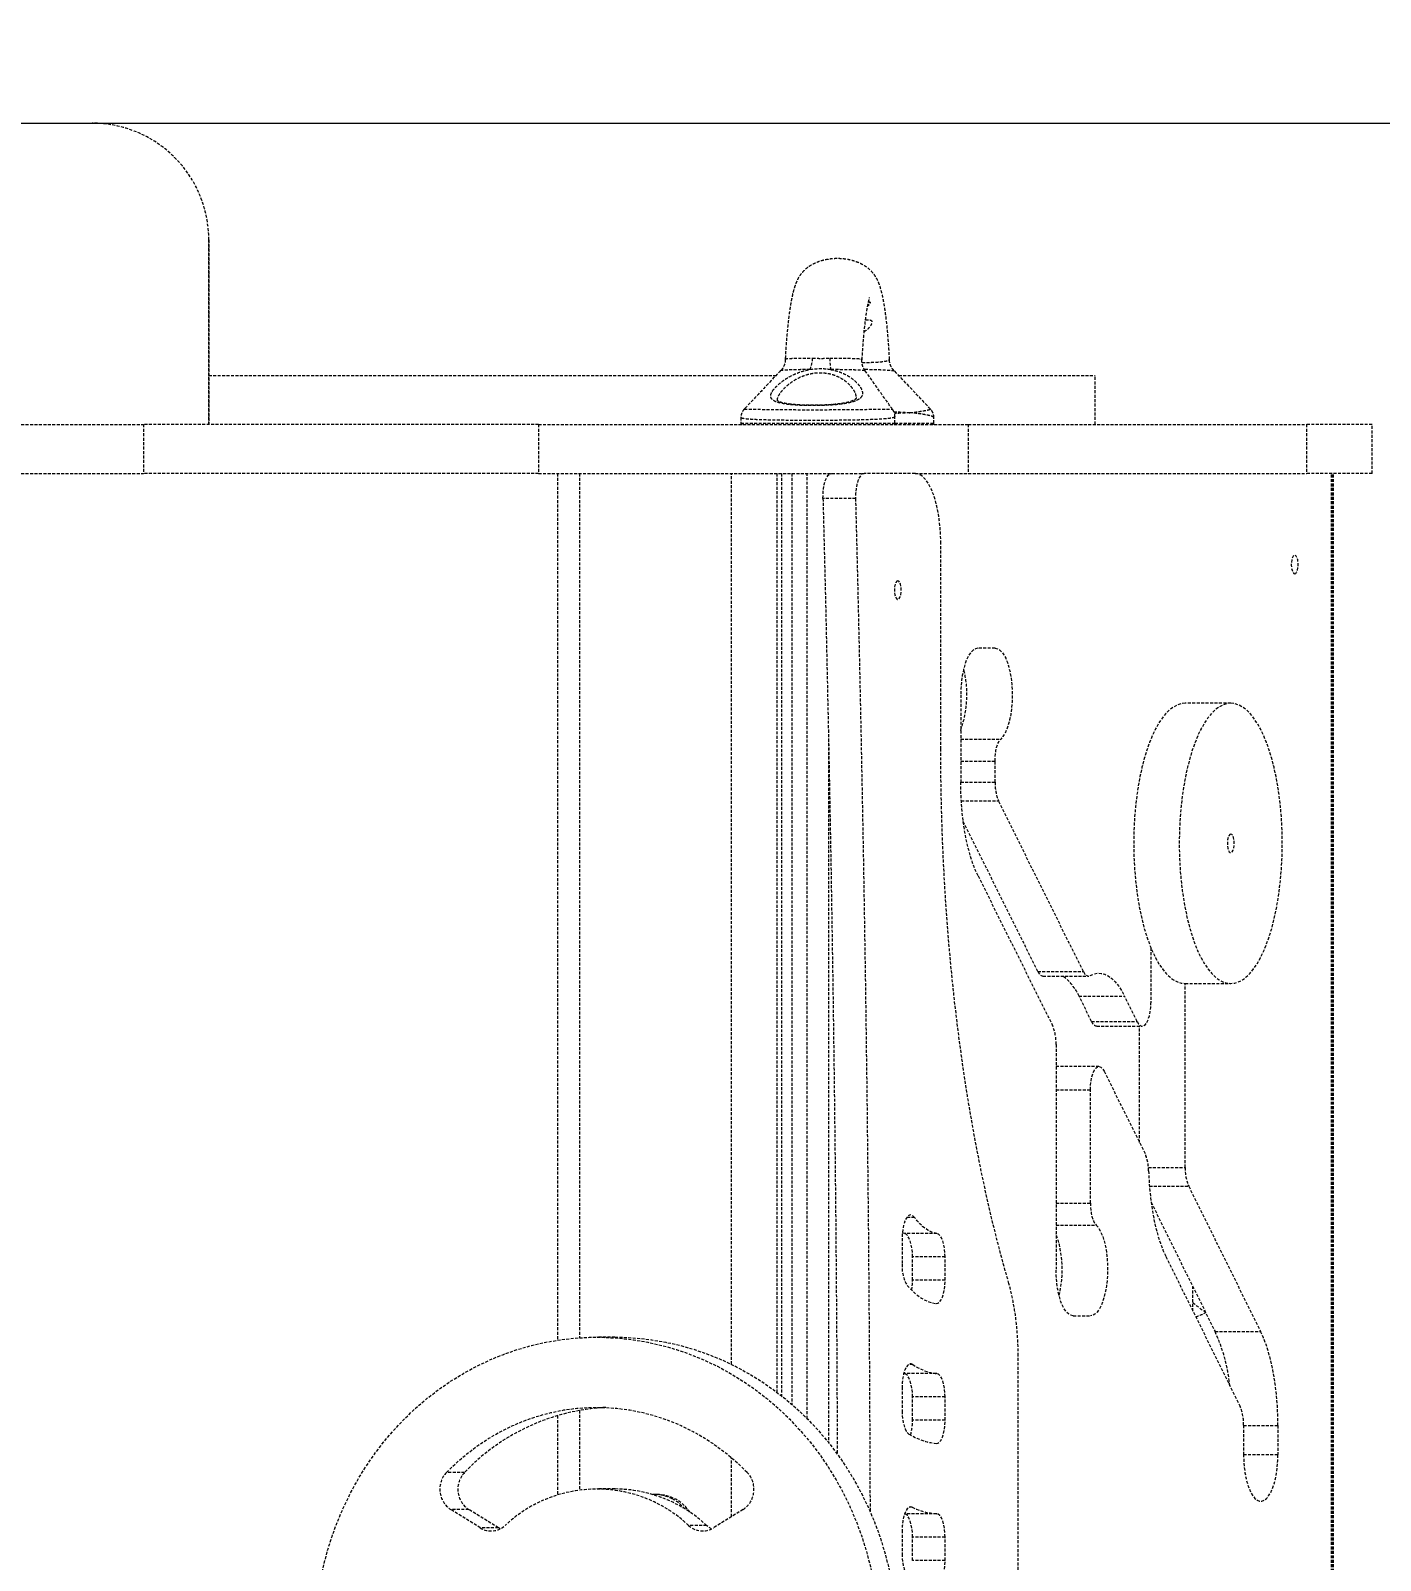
# Model space of a CAD drawing. Header units: millimetres. Extents: x -4003 to 4502, y -4327 to 2555.
# Drawn here: x 1085 to 1664, y 439 to 1094 of the extents above; entities that cross this region are included whole.
import ezdxf

# ---------------------------------------------------------------- set-up
doc = ezdxf.new("R2010")
doc.units = ezdxf.units.MM
doc.linetypes.add('HIDDEN', pattern=[1.905, 1.27, -0.635])
for name, color, linetype in [('DIKOM_ЗОНА', 90, 'Continuous'), ('DIKOM_ОБЪЕКТ', 7, 'Continuous'), ('DIKOM_РАЗМЕР_ЗОНА', 7, 'Continuous'), ('DIKOM_РАЗМЕР_ОБЪЕКТА', 7, 'Continuous')]:
    doc.layers.add(name, color=color, linetype=linetype)
doc.styles.add('style1', font='arialbd.ttf', dxfattribs={"width": 0.8})
doc.dimstyles.new('1-50', dxfattribs={"dimtxt": 300, "dimasz": 200, "dimexe": 100, "dimexo": 0, "dimgap": 100, "dimtad": 1, "dimtoh": 1, "dimtxsty": 'style1', "dimcen": 200, "dimclrd": 7, "dimclre": 7, "dimclrt": 7, "dimadec": 1, "dimazin": 2, "dimtfac": 1, "dimtmove": 0, "dimatfit": 2, "dimfxl": 0, "dimlwd": 25, "dimlwe": 18, "dimarcsym": 0})

# ---------------------------------------------------------------- blocks, each defined once
blk = doc.blocks.new('*D9')
at = {"layer": 'Defpoints', "color": 0, "transparency": 16777216}
for p in [(761.69, 1054.78), (53.43, -1342.47), (2415.95, -1342.47)]:
    blk.add_point(p, dxfattribs=at)
at = {"layer": 'DIKOM_РАЗМЕР_ОБЪЕКТА', "color": 7, "lineweight": 18, "transparency": 16777216}
for p, q in [((761.69, 1054.78), (2515.95, 1054.78)), ((53.43, -1342.47), (2515.95, -1342.47))]:
    blk.add_line(p, q, dxfattribs=at)
at = {"layer": 'DIKOM_РАЗМЕР_ОБЪЕКТА', "color": 7, "lineweight": 25, "transparency": 16777216}
blk.add_line((2415.95, 854.78), (2415.95, -1142.47), dxfattribs=at)
at = {"layer": 'DIKOM_РАЗМЕР_ОБЪЕКТА', "color": 7, "transparency": 16777216}
for points in [[(2382.62, 854.78), (2449.28, 854.78), (2415.95, 1054.78)], [(2382.62, -1142.47), (2449.28, -1142.47), (2415.95, -1342.47)]]:
    blk.add_solid(points, dxfattribs=at)
at = {"layer": 'DIKOM_РАЗМЕР_ОБЪЕКТА', "color": 7, "transparency": 16777216, "insert": (2162.78, 255.39), "char_height": 300, "attachment_point": 5, "rotation": 90, "style": 'style1'}
blk.add_mtext('{\\fArial|b0|i0|c204|p34;2400}', dxfattribs=at)
blk = doc.blocks.new('*D10')
at = {"layer": 'Defpoints', "color": 0, "transparency": 16777216}
for p in [(865.3, 2554.78), (4402.34, 2554.78), (676.59, -3342.47)]:
    blk.add_point(p, dxfattribs=at)
at = {"layer": 'DIKOM_РАЗМЕР_ЗОНА', "color": 7, "lineweight": 18, "transparency": 16777216}
for p, q in [((865.3, 2554.78), (4502.34, 2554.78)), ((676.59, -3342.47), (4502.34, -3342.47))]:
    blk.add_line(p, q, dxfattribs=at)
at = {"layer": 'DIKOM_РАЗМЕР_ЗОНА', "color": 7, "lineweight": 25, "transparency": 16777216}
blk.add_line((4402.34, -3142.47), (4402.34, 2354.78), dxfattribs=at)
at = {"layer": 'DIKOM_РАЗМЕР_ЗОНА', "color": 7, "transparency": 16777216}
for points in [[(4369.01, 2354.78), (4435.68, 2354.78), (4402.34, 2554.78)], [(4369.01, -3142.47), (4435.68, -3142.47), (4402.34, -3342.47)]]:
    blk.add_solid(points, dxfattribs=at)
at = {"layer": 'DIKOM_РАЗМЕР_ЗОНА', "color": 7, "transparency": 16777216, "insert": (4149.17, -363.1), "char_height": 300, "attachment_point": 5, "rotation": 90, "style": 'style1'}
blk.add_mtext('{\\fArial|b0|i0|c204|p34;5800}', dxfattribs=at)
blk = doc.blocks.new('*D12')
at = {"layer": 'Defpoints', "color": 0, "transparency": 16777216}
for p in [(-4002.54, 648.53), (3157.46, 358.43), (3157.46, -4227.25)]:
    blk.add_point(p, dxfattribs=at)
at = {"layer": 'DIKOM_РАЗМЕР_ЗОНА', "color": 7, "lineweight": 18, "transparency": 16777216}
for p, q in [((-4002.54, 648.53), (-4002.54, -4327.25)), ((3157.46, 358.43), (3157.46, -4327.25))]:
    blk.add_line(p, q, dxfattribs=at)
at = {"layer": 'DIKOM_РАЗМЕР_ЗОНА', "color": 7, "lineweight": 25, "transparency": 16777216}
blk.add_line((-3802.54, -4227.25), (2957.46, -4227.25), dxfattribs=at)
at = {"layer": 'DIKOM_РАЗМЕР_ЗОНА', "color": 7, "transparency": 16777216}
for points in [[(-3802.54, -4193.92), (-3802.54, -4260.59), (-4002.54, -4227.25)], [(2957.46, -4193.92), (2957.46, -4260.59), (3157.46, -4227.25)]]:
    blk.add_solid(points, dxfattribs=at)
at = {"layer": 'DIKOM_РАЗМЕР_ЗОНА', "color": 7, "transparency": 16777216, "insert": (-56.06, -3974.08), "char_height": 300, "attachment_point": 5, "style": 'style1'}
blk.add_mtext('{\\fArial|b0|i0|c204|p34;7160}', dxfattribs=at)

msp = doc.modelspace()

# ---------------------------------------------------------------- linework, layer by layer
at = {"layer": 'DIKOM_ЗОНА', "color": 3, "lineweight": 15}
msp.add_lwpolyline([(-2675.254, -1535.241, -0.3808033), (-4002.536, -45.218), (-4002.536, 1054.782, -0.4142136), (-2502.536, 2554.782), (1657.464, 2554.782, -0.4142136), (3157.464, 1054.782), (3157.464, -873.056, -0.3124396), (2509.249, -1809.137)], format="xyb", dxfattribs=at)
at = {"layer": 'DIKOM_ОБЪЕКТ', "color": 7, "linetype": 'HIDDEN', "lineweight": 15}
for p, q in [((911.689, 1054.782), (1111.689, 1054.782)), ((1111.689, 1054.782), (1111.689, 1054.782)), ((1161.689, 925.782), (1161.689, 1004.782)), ((1161.689, 1004.782), (1161.689, 925.782)), ((1441.552, 953.431), (1441.558, 953.405)), ((1161.689, 946.782), (1404.891, 946.782)), ((1406.79, 948.777), (1406.745, 948.767)), ((1442.958, 948.727), (1442.939, 948.732)), ((1455.309, 948.784), (1455.339, 948.774)), ((1457.398, 946.782), (1541.601, 946.782)), ((1541.601, 925.782), (1541.601, 946.782)), ((1470.896, 932.3), (1470.88, 932.304)), ((900.288, 925.782), (1133.763, 925.782)), ((1133.763, 925.782), (1133.763, 904.782)), ((1303.017, 925.782), (1133.763, 925.782)), ((1303.017, 925.782), (1303.017, 904.782)), ((1303.017, 925.782), (1487.187, 925.782)), ((1389.726, 928.718), (1389.726, 926.282)), ((1389.726, 926.282), (1455.726, 926.282)), ((1455.726, 926.282), (1455.726, 929.109)), ((1455.726, 926.282), (1472.436, 926.282)), ((1472.436, 926.282), (1472.436, 928.721)), ((1487.187, 925.782), (1487.187, 904.782)), ((1487.187, 925.782), (1632.153, 925.782)), ((1632.153, 925.782), (1632.153, 904.782)), ((1660.237, 925.782), (1632.153, 925.782)), ((1660.237, 904.782), (1660.237, 925.782)), ((900.288, 904.782), (1133.763, 904.782)), ((1303.017, 904.782), (1133.763, 904.782)), ((1303.017, 904.782), (1430.682, 904.782)), ((1311.075, 904.782), (1311.075, 533.499)), ((1320.554, 904.782), (1320.554, 534.534)), ((1385.639, 523.188), (1385.639, 904.782)), ((1405.107, 904.782), (1405.107, 511.244)), ((1407.193, 904.782), (1407.193, 509.637)), ((1411.616, 904.782), (1411.616, 505.978)), ((1418.125, 499.909), (1418.125, 904.782)), ((1427.21, 904.782), (1427.21, 904.059)), ((1430.682, 904.782), (1442.531, 904.782)), ((1464.346, 904.782), (1442.531, 904.782)), ((1464.346, 904.782), (1487.187, 904.782)), ((1487.187, 904.782), (1632.153, 904.782)), ((1660.237, 904.782), (1632.153, 904.782)), ((1642.911, -95.218), (1642.911, 904.782)), ((1643.403, -95.218), (1643.403, 904.782)), ((1643.655, -95.218), (1643.655, 904.782)), ((1438.859, 894.083), (1424.912, 894.083)), ((1475.389, 786.65), (1475.389, 874.782)), ((1498.664, 829.856), (1491.302, 829.856)), ((1483.94, 809.856), (1483.94, 772.544)), ((1599.679, 806.301), (1580.154, 806.301)), ((1427.21, 794.912), (1427.21, 489.766)), ((1483.94, 791), (1501.117, 791)), ((1483.94, 781.572), (1498.664, 781.572)), ((1498.664, 772.544), (1498.664, 781.572)), ((1483.94, 772.544), (1498.664, 772.544)), ((1484.179, 764.504), (1500.156, 764.504)), ((1536.53, 691.418), (1500.156, 764.504)), ((1517.004, 691.418), (1485.017, 755.689)), ((1491.4, 732.344), (1523.302, 668.246)), ((1565.43, 701.58), (1565.43, 678.058)), ((1517.004, 691.418), (1536.53, 691.418)), ((1519.193, 689.458), (1538.718, 689.458)), ((1580.154, 686.301), (1599.679, 686.301)), ((1580.154, 607.488), (1580.154, 686.301)), ((1534.643, 680.852), (1554.169, 680.852)), ((1540.035, 670.019), (1534.643, 680.852)), ((1559.56, 670.019), (1554.169, 680.852)), ((1540.035, 670.019), (1559.56, 670.019)), ((1542.224, 668.058), (1561.749, 668.058)), ((1560.628, 618.122), (1560.628, 668.058)), ((1524.794, 660.206), (1524.794, 563.976)), ((1543.198, 650.705), (1524.794, 650.705)), ((1545.387, 648.745), (1562.995, 613.366)), ((1524.794, 640.705), (1539.517, 640.705)), ((1539.517, 592.261), (1539.517, 640.705)), ((1564.4, 607.488), (1580.154, 607.488)), ((1564.808, 599.462), (1581.639, 599.462)), ((1581.639, 599.462), (1612.472, 537.215)), ((1524.794, 592.261), (1539.517, 592.261)), ((1565.518, 592.588), (1592.946, 537.215)), ((1464.152, 586.106), (1460.86, 586.106)), ((1458.825, 577.161), (1458.825, 566.121)), ((1459.798, 579.213), (1458.917, 579.385)), ((1473.745, 579.213), (1459.798, 579.213)), ((1524.794, 582.833), (1541.971, 582.833)), ((1477.229, 569.228), (1463.283, 569.228)), ((1463.283, 559.218), (1463.283, 569.228)), ((1477.229, 559.218), (1477.229, 569.228)), ((1571.861, 569.368), (1603.69, 505.109)), ((1477.229, 559.218), (1463.283, 559.218)), ((1583.464, 545.942), (1583.464, 556.358)), ((1532.156, 543.976), (1539.517, 543.976)), ((1335.741, 534.782), (1328.011, 534.782)), ((1592.946, 537.215), (1612.472, 537.215)), ((1508.517, 282.722), (1508.517, 526.842)), ((1459.728, 519.189), (1459.507, 519.211)), ((1473.675, 519.189), (1459.728, 519.189)), ((1463.399, 523.114), (1461.613, 523.114)), ((1458.825, 513.413), (1458.825, 503.094)), ((1477.229, 509.195), (1463.283, 509.195)), ((1463.283, 499.215), (1463.283, 509.195)), ((1477.229, 499.215), (1477.229, 509.195)), ((1311.075, 501.199), (1311.075, 467.178)), ((1320.554, 503.439), (1320.554, 469.285)), ((1477.229, 499.215), (1463.283, 499.215)), ((1605.175, 497.06), (1605.165, 484.624)), ((1605.175, 496.969), (1619.899, 496.969)), ((1619.899, 496.969), (1619.888, 484.533)), ((1385.639, 457.886), (1385.639, 483.258)), ((1605.165, 484.533), (1619.888, 484.533)), ((1271.302, 476.87), (1263.572, 476.87)), ((1335.741, 469.782), (1328.011, 469.782)), ((1353.777, 467.412), (1352.673, 467.412)), ((1278.047, 453.128), (1265.367, 461.001)), ((1273.097, 461.001), (1265.367, 461.001)), ((1285.777, 453.128), (1273.097, 461.001)), ((1390.656, 461.001), (1377.975, 453.128)), ((1473.636, 459.183), (1459.917, 459.183)), ((1463.122, 461.933), (1461.889, 461.933)), ((1285.777, 453.128), (1278.047, 453.128)), ((1286.561, 452.693), (1285.777, 453.128)), ((1375.014, 454.187), (1367.284, 454.187)), ((1458.825, 452.075), (1458.825, 441.93)), ((1477.229, 449.186), (1463.283, 449.186)), ((1463.283, 439.185), (1463.283, 449.186)), ((1477.229, 439.185), (1477.229, 449.186)), ((1477.229, 439.185), (1463.283, 439.185))]:
    msp.add_line(p, q, dxfattribs=at)
at = {"layer": 'DIKOM_ОБЪЕКТ', "color": 7, "linetype": 'HIDDEN', "lineweight": 15, "flags": 128}
for points in [[(1424.912, 894.083), (1424.937, 896.129), (1425.114, 898.119), (1425.437, 899.969), (1425.892, 901.601), (1426.459, 902.948), (1427.116, 903.952), (1427.834, 904.572), (1428.584, 904.782)], [(1442.531, 904.782), (1441.781, 904.572), (1441.063, 903.952), (1440.406, 902.948), (1439.839, 901.601), (1439.384, 899.969), (1439.061, 898.119), (1438.883, 896.129), (1438.859, 894.083)], [(1475.389, 874.782), (1475.32, 878.141), (1475.112, 881.457), (1474.769, 884.69), (1474.295, 887.798), (1473.696, 890.743), (1472.98, 893.487), (1472.155, 895.995), (1471.231, 898.237), (1470.221, 900.184), (1469.137, 901.811), (1467.993, 903.098), (1466.803, 904.03), (1465.583, 904.593), (1464.346, 904.782)], [(1424.912, 894.083), (1426.169, 842.649), (1427.286, 791.191), (1428.263, 739.712), (1429.101, 688.215), (1429.8, 636.703), (1430.359, 585.178), (1430.778, 533.643), (1431.046, 484.74)], [(1438.859, 894.083), (1440.115, 842.649), (1441.233, 791.191), (1442.21, 739.712), (1443.048, 688.215), (1443.747, 636.703), (1444.306, 585.178), (1444.725, 533.643), (1445.004, 482.101), (1445.081, 460.2)], [(1627.083, 861.782), (1627.517, 861.96), (1627.913, 862.477), (1628.234, 863.288), (1628.454, 864.32), (1628.551, 865.483), (1628.519, 866.672), (1628.358, 867.782), (1628.085, 868.714), (1627.722, 869.386), (1627.303, 869.737), (1626.864, 869.737), (1626.444, 869.386), (1626.082, 868.714), (1625.808, 867.782), (1625.648, 866.672), (1625.615, 865.483), (1625.713, 864.32), (1625.932, 863.288), (1626.254, 862.477), (1626.649, 861.96), (1627.083, 861.782)], [(1456.984, 858.782), (1456.55, 858.604), (1456.155, 858.087), (1455.833, 857.276), (1455.614, 856.243), (1455.516, 855.081), (1455.549, 853.892), (1455.709, 852.782), (1455.983, 851.85), (1456.346, 851.178), (1456.765, 850.827), (1457.204, 850.827), (1457.623, 851.178), (1457.986, 851.85), (1458.26, 852.782), (1458.42, 853.892), (1458.453, 855.081), (1458.355, 856.243), (1458.136, 857.276), (1457.814, 858.087), (1457.418, 858.604), (1456.984, 858.782)], [(1491.302, 829.856), (1490.254, 829.653), (1489.228, 829.046), (1488.244, 828.049), (1487.322, 826.682), (1486.481, 824.971), (1485.738, 822.954), (1485.109, 820.669), (1484.605, 818.165), (1484.238, 815.491), (1484.015, 812.703), (1483.94, 809.856)], [(1498.664, 829.856), (1499.643, 829.679), (1500.605, 829.149), (1501.532, 828.276), (1502.408, 827.075), (1503.218, 825.569), (1503.947, 823.783), (1504.582, 821.75), (1505.112, 819.506), (1505.527, 817.09), (1505.82, 814.545), (1505.986, 811.917), (1506.022, 809.252), (1505.927, 806.599), (1505.703, 804.003), (1505.354, 801.511), (1504.886, 799.167), (1504.307, 797.014), (1503.628, 795.088), (1502.861, 793.425), (1502.019, 792.055), (1501.117, 791)], [(1580.154, 806.301), (1578.463, 806.125), (1576.782, 805.598), (1575.121, 804.723), (1573.49, 803.505), (1571.898, 801.952), (1570.354, 800.071), (1568.868, 797.876), (1567.448, 795.377), (1566.102, 792.591), (1564.839, 789.533), (1563.666, 786.221), (1562.589, 782.675), (1561.616, 778.916), (1560.751, 774.965), (1560.001, 770.846), (1559.368, 766.582), (1558.858, 762.2), (1558.472, 757.725), (1558.214, 753.182), (1558.084, 748.6), (1558.084, 744.003), (1558.214, 739.42), (1558.472, 734.878), (1558.858, 730.403), (1559.368, 726.02), (1560.001, 721.757), (1560.751, 717.638), (1561.616, 713.687), (1562.589, 709.928), (1563.666, 706.382), (1564.839, 703.07), (1566.102, 700.012), (1567.448, 697.226), (1568.868, 694.727), (1570.354, 692.532), (1571.898, 690.651), (1573.49, 689.098), (1575.121, 687.88), (1576.782, 687.005), (1578.463, 686.477), (1580.154, 686.301), (1580.154, 686.301)], [(1599.679, 806.301), (1597.989, 806.125), (1596.308, 805.598), (1594.647, 804.723), (1593.016, 803.505), (1591.423, 801.952), (1589.88, 800.071), (1588.393, 797.876), (1586.973, 795.377), (1585.628, 792.591), (1584.364, 789.533), (1583.191, 786.221), (1582.115, 782.675), (1581.142, 778.916), (1580.277, 774.965), (1579.526, 770.846), (1578.894, 766.582), (1578.383, 762.2), (1577.998, 757.725), (1577.74, 753.182), (1577.61, 748.6), (1577.61, 744.003), (1577.74, 739.42), (1577.998, 734.878), (1578.383, 730.403), (1578.894, 726.02), (1579.526, 721.757), (1580.277, 717.638), (1581.142, 713.687), (1582.115, 709.928), (1583.191, 706.382), (1584.364, 703.07), (1585.628, 700.012), (1586.973, 697.226), (1588.393, 694.727), (1589.88, 692.532), (1591.423, 690.651), (1593.016, 689.098), (1594.647, 687.88), (1596.308, 687.005), (1597.989, 686.477), (1599.679, 686.301), (1601.37, 686.477), (1603.051, 687.005), (1604.712, 687.88), (1606.343, 689.098), (1607.935, 690.651), (1609.479, 692.532), (1610.965, 694.727), (1612.385, 697.226), (1613.731, 700.012), (1614.994, 703.07), (1616.167, 706.382), (1617.244, 709.928), (1618.217, 713.687), (1619.082, 717.638), (1619.832, 721.757), (1620.465, 726.02), (1620.975, 730.403), (1621.361, 734.878), (1621.619, 739.42), (1621.749, 744.003), (1621.749, 748.6), (1621.619, 753.182), (1621.361, 757.725), (1620.975, 762.2), (1620.465, 766.582), (1619.832, 770.846), (1619.082, 774.965), (1618.217, 778.916), (1617.244, 782.675), (1616.167, 786.221), (1614.994, 789.533), (1613.731, 792.591), (1612.385, 795.377), (1610.965, 797.876), (1609.479, 800.071), (1607.935, 801.952), (1606.343, 803.505), (1604.712, 804.723), (1603.051, 805.598), (1601.37, 806.125), (1599.679, 806.301)], [(1504.573, 557.771), (1501.952, 567.118), (1499.441, 576.686), (1497.044, 586.466), (1494.762, 596.448), (1492.598, 606.622), (1490.553, 616.977), (1488.631, 627.503), (1486.833, 638.19), (1485.161, 649.027), (1483.616, 660.002), (1482.2, 671.105), (1480.915, 682.325), (1479.761, 693.65), (1478.741, 705.069), (1477.854, 716.57), (1477.103, 728.141), (1476.487, 739.772), (1476.007, 751.45), (1475.664, 763.163), (1475.458, 774.901), (1475.389, 786.65)], [(1498.664, 781.572), (1498.707, 783.105), (1498.836, 784.601), (1499.049, 786.026), (1499.339, 787.346), (1499.7, 788.529), (1500.124, 789.548), (1500.6, 790.378), (1501.117, 791)], [(1491.4, 732.344), (1490.185, 735.011), (1489.057, 737.947), (1488.025, 741.133), (1487.096, 744.546), (1486.277, 748.16), (1485.574, 751.949), (1484.991, 755.887), (1484.534, 759.945), (1484.205, 764.094), (1484.006, 768.304), (1483.94, 772.544)], [(1599.679, 750.301), (1599.245, 750.124), (1598.85, 749.606), (1598.528, 748.795), (1598.309, 747.763), (1598.211, 746.6), (1598.244, 745.411), (1598.404, 744.301), (1598.678, 743.369), (1599.04, 742.698), (1599.46, 742.346), (1599.899, 742.346), (1600.318, 742.698), (1600.681, 743.369), (1600.954, 744.301), (1601.115, 745.411), (1601.148, 746.6), (1601.05, 747.763), (1600.83, 748.795), (1600.509, 749.606), (1600.113, 750.124), (1599.679, 750.301)], [(1517.004, 691.418), (1517.326, 690.839), (1517.669, 690.356), (1518.028, 689.972), (1518.4, 689.693), (1518.781, 689.521), (1519.167, 689.458), (1519.193, 689.458)], [(1536.53, 691.418), (1536.852, 690.839), (1537.194, 690.356), (1537.554, 689.972), (1537.926, 689.693), (1538.307, 689.521), (1538.692, 689.458), (1539.078, 689.506), (1539.46, 689.663)], [(1539.46, 689.663), (1540.991, 690.338), (1542.537, 690.661), (1544.088, 690.631), (1545.632, 690.248), (1547.16, 689.514), (1548.659, 688.435), (1550.12, 687.018), (1551.531, 685.273), (1552.884, 683.213), (1554.169, 680.852)], [(1559.56, 670.019), (1560.194, 668.995), (1560.891, 668.334), (1561.621, 668.064), (1562.357, 668.196), (1563.069, 668.723), (1563.727, 669.625), (1564.306, 670.866), (1564.783, 672.395), (1565.138, 674.152), (1565.356, 676.065), (1565.43, 678.058)], [(1539.517, 640.705), (1539.591, 642.699), (1539.81, 644.612), (1540.165, 646.369), (1540.641, 647.898), (1541.22, 649.139), (1541.879, 650.041), (1542.59, 650.568), (1543.326, 650.699), (1544.057, 650.429), (1544.753, 649.769), (1545.387, 648.745)], [(1564.478, 606.022), (1564.657, 601.74), (1564.97, 597.516), (1565.416, 593.381), (1565.992, 589.366), (1566.692, 585.5), (1567.513, 581.812), (1568.448, 578.33), (1569.489, 575.08), (1570.629, 572.085), (1571.861, 569.368)], [(1539.517, 592.261), (1539.561, 590.728), (1539.69, 589.232), (1539.903, 587.807), (1540.193, 586.487), (1540.554, 585.304), (1540.978, 584.285), (1541.454, 583.455), (1541.971, 582.833)], [(1464.152, 586.106), (1463.453, 586.825), (1462.714, 587.145), (1461.968, 587.054), (1461.243, 586.554), (1460.571, 585.667), (1459.978, 584.43), (1459.489, 582.892), (1459.125, 581.118), (1458.901, 579.181), (1458.825, 577.161)], [(1473.745, 579.213), (1472.5, 579.482), (1471.262, 579.923), (1470.033, 580.536), (1468.818, 581.319), (1467.619, 582.27), (1466.44, 583.387), (1465.283, 584.667), (1464.152, 586.106)], [(1463.283, 569.228), (1463.217, 571.113), (1463.021, 572.931), (1462.703, 574.616), (1462.273, 576.107), (1461.748, 577.352), (1461.146, 578.306), (1460.488, 578.934), (1459.798, 579.213)], [(1477.229, 569.228), (1477.163, 571.113), (1476.968, 572.931), (1476.649, 574.616), (1476.22, 576.107), (1475.695, 577.352), (1475.092, 578.306), (1474.435, 578.934), (1473.745, 579.213)], [(1541.971, 582.833), (1542.873, 581.778), (1543.715, 580.407), (1544.482, 578.745), (1545.161, 576.819), (1545.74, 574.666), (1546.208, 572.322), (1546.557, 569.83), (1546.781, 567.234), (1546.876, 564.58), (1546.84, 561.916), (1546.674, 559.288), (1546.381, 556.743), (1545.966, 554.327), (1545.436, 552.083), (1544.801, 550.049), (1544.072, 548.264), (1543.262, 546.757), (1542.386, 545.557), (1541.459, 544.684), (1540.497, 544.154), (1539.517, 543.976)], [(1532.156, 543.976), (1531.108, 544.18), (1530.082, 544.786), (1529.097, 545.784), (1528.175, 547.151), (1527.335, 548.861), (1526.592, 550.879), (1525.962, 553.164), (1525.459, 555.668), (1525.092, 558.342), (1524.869, 561.13), (1524.794, 563.976)], [(1473.393, 549.227), (1474.132, 549.345), (1474.848, 549.863), (1475.512, 550.759), (1476.096, 551.999), (1476.576, 553.531), (1476.934, 555.294), (1477.155, 557.215), (1477.229, 559.218)], [(1461.039, 556.949), (1462.514, 555.316), (1464.016, 553.868), (1465.54, 552.609), (1467.085, 551.542), (1468.645, 550.668), (1470.219, 549.991), (1471.803, 549.51), (1473.393, 549.227)], [(1328.011, 274.782), (1321.737, 274.957), (1315.48, 275.482), (1309.257, 276.356), (1303.085, 277.576), (1296.98, 279.139), (1290.958, 281.041), (1285.036, 283.276), (1279.23, 285.839), (1273.556, 288.722), (1268.028, 291.918), (1262.662, 295.419), (1257.473, 299.214), (1252.473, 303.294), (1247.677, 307.648), (1243.098, 312.263), (1238.747, 317.128), (1234.637, 322.229), (1230.779, 327.553), (1227.183, 333.085), (1223.859, 338.81), (1220.816, 344.713), (1218.061, 350.778), (1215.603, 356.988), (1213.448, 363.328), (1211.602, 369.779), (1210.07, 376.324), (1208.856, 382.947), (1207.962, 389.628), (1207.393, 396.35), (1207.149, 403.094), (1207.23, 409.843), (1207.637, 416.579), (1208.369, 423.283), (1209.423, 429.937), (1210.797, 436.523), (1212.486, 443.023), (1214.488, 449.421), (1216.795, 455.698), (1219.402, 461.837), (1222.302, 467.823), (1225.487, 473.64), (1228.948, 479.27), (1232.676, 484.7), (1236.662, 489.914), (1240.893, 494.898), (1245.36, 499.64), (1250.049, 504.126), (1254.948, 508.344), (1260.045, 512.283), (1265.324, 515.933), (1270.773, 519.282), (1276.376, 522.323), (1282.118, 525.047), (1287.984, 527.447), (1293.957, 529.516), (1300.023, 531.249), (1306.164, 532.641), (1312.364, 533.688), (1318.606, 534.388), (1324.873, 534.738), (1331.149, 534.738), (1337.416, 534.388), (1343.658, 533.688), (1349.858, 532.641), (1355.999, 531.249), (1362.065, 529.516), (1368.039, 527.447), (1373.904, 525.047), (1379.646, 522.323), (1385.249, 519.282), (1390.698, 515.933), (1395.978, 512.283), (1401.074, 508.344), (1405.973, 504.126), (1410.663, 499.64), (1415.129, 494.898), (1419.361, 489.914), (1423.346, 484.7), (1427.074, 479.27), (1430.535, 473.64), (1433.72, 467.823), (1436.62, 461.837), (1439.227, 455.698), (1441.534, 449.421), (1443.536, 443.023), (1445.225, 436.523), (1446.599, 429.937), (1447.653, 423.283), (1448.385, 416.579), (1448.792, 409.843), (1448.874, 403.094), (1448.629, 396.35), (1448.06, 389.628), (1447.167, 382.947), (1445.952, 376.324), (1444.42, 369.779), (1442.574, 363.328), (1440.419, 356.988), (1437.961, 350.778), (1435.206, 344.713), (1432.163, 338.81), (1428.839, 333.085), (1425.243, 327.553), (1421.385, 322.229), (1417.275, 317.128), (1412.924, 312.263), (1408.345, 307.648), (1403.549, 303.294), (1398.55, 299.214), (1393.36, 295.419), (1387.994, 291.918), (1382.466, 288.722), (1376.792, 285.839), (1370.986, 283.276), (1365.064, 281.041), (1359.043, 279.139), (1352.937, 277.576), (1346.765, 276.356), (1340.542, 275.482), (1334.285, 274.957), (1328.011, 274.782)], [(1335.741, 534.782), (1338.879, 534.738), (1345.146, 534.388), (1351.388, 533.688), (1357.588, 532.641), (1363.729, 531.249), (1369.795, 529.516), (1375.768, 527.447), (1381.634, 525.047), (1387.376, 522.323), (1392.979, 519.282), (1398.428, 515.933), (1403.707, 512.283), (1408.804, 508.344), (1413.703, 504.126), (1418.392, 499.64), (1422.859, 494.898), (1427.09, 489.914), (1431.076, 484.7), (1434.804, 479.27), (1438.265, 473.64), (1441.45, 467.823), (1444.35, 461.837), (1446.957, 455.698), (1449.264, 449.421), (1451.266, 443.023), (1452.955, 436.523), (1454.329, 429.937), (1455.383, 423.283), (1456.115, 416.579), (1456.522, 409.843), (1456.603, 403.094), (1456.359, 396.35), (1455.79, 389.628), (1454.896, 382.947), (1453.682, 376.324), (1452.15, 369.779), (1450.304, 363.328), (1448.149, 356.988), (1445.691, 350.778), (1442.936, 344.713), (1439.893, 338.81), (1436.569, 333.085), (1432.973, 327.553), (1429.115, 322.229), (1425.005, 317.128), (1420.654, 312.263), (1416.075, 307.648), (1411.279, 303.294), (1406.279, 299.214), (1401.09, 295.419), (1395.724, 291.918), (1390.196, 288.722), (1384.522, 285.839), (1378.716, 283.276), (1372.794, 281.041), (1366.772, 279.139), (1360.667, 277.576), (1354.495, 276.356), (1348.272, 275.482), (1342.015, 274.957), (1335.741, 274.782)], [(1619.899, 496.969), (1619.836, 501.21), (1619.641, 505.421), (1619.316, 509.572), (1618.862, 513.632), (1618.282, 517.574), (1617.582, 521.368), (1616.766, 524.987), (1615.84, 528.405), (1614.811, 531.598), (1613.685, 534.541), (1612.472, 537.215)], [(1463.399, 523.114), (1462.665, 523.404), (1461.925, 523.288), (1461.208, 522.772), (1460.544, 521.875), (1459.96, 520.636), (1459.479, 519.103), (1459.121, 517.34), (1458.9, 515.417), (1458.825, 513.413)], [(1463.283, 509.195), (1463.215, 511.104), (1463.014, 512.943), (1462.688, 514.643), (1462.249, 516.144), (1461.712, 517.389), (1461.097, 518.332), (1460.428, 518.94), (1459.728, 519.189)], [(1477.229, 509.195), (1477.162, 511.104), (1476.961, 512.943), (1476.635, 514.643), (1476.196, 516.144), (1475.659, 517.389), (1475.044, 518.332), (1474.375, 518.94), (1473.675, 519.189)], [(1263.572, 476.87), (1267.796, 480.978), (1272.246, 484.8), (1276.905, 488.321), (1281.756, 491.53), (1286.781, 494.412), (1291.96, 496.959), (1297.274, 499.16), (1302.704, 501.006), (1308.229, 502.492), (1313.828, 503.611), (1319.48, 504.36), (1325.164, 504.735), (1330.858, 504.735), (1336.542, 504.36), (1342.195, 503.611), (1347.793, 502.492), (1353.318, 501.006), (1358.748, 499.16), (1364.062, 496.959), (1369.241, 494.412), (1374.266, 491.53), (1379.117, 488.321), (1383.776, 484.8), (1388.226, 480.978), (1392.451, 476.87)], [(1458.825, 503.094), (1458.878, 501.406), (1459.035, 499.766), (1459.291, 498.222), (1459.64, 496.818), (1460.071, 495.593), (1460.572, 494.584), (1461.129, 493.82), (1461.725, 493.322)], [(1473.389, 489.224), (1474.129, 489.34), (1474.846, 489.856), (1475.51, 490.753), (1476.094, 491.992), (1476.575, 493.525), (1476.934, 495.288), (1477.155, 497.211), (1477.229, 499.215)], [(1605.165, 484.624), (1605.231, 481.9), (1605.433, 479.226), (1605.768, 476.652), (1606.228, 474.226), (1606.805, 471.992), (1607.49, 469.993), (1608.267, 468.265), (1609.125, 466.842), (1610.046, 465.748), (1611.012, 465.006), (1612.008, 464.628), (1613.012, 464.622), (1614.008, 464.988), (1614.976, 465.718), (1615.899, 466.8), (1616.758, 468.213), (1617.539, 469.931), (1618.227, 471.921), (1618.808, 474.148), (1619.272, 476.569), (1619.611, 479.139), (1619.818, 481.81), (1619.888, 484.533)], [(1463.122, 461.933), (1462.414, 462.072), (1461.709, 461.838), (1461.034, 461.24), (1460.413, 460.302), (1459.871, 459.057), (1459.426, 457.553), (1459.096, 455.844), (1458.893, 453.995), (1458.825, 452.075)], [(1463.283, 449.186), (1463.214, 451.108), (1463.011, 452.958), (1462.68, 454.668), (1462.235, 456.173), (1461.692, 457.418), (1461.07, 458.356), (1460.394, 458.952), (1459.905, 459.152)], [(1477.229, 449.186), (1477.161, 451.108), (1476.958, 452.958), (1476.627, 454.668), (1476.182, 456.173), (1475.639, 457.418), (1475.017, 458.356), (1474.341, 458.952), (1473.636, 459.183)], [(1377.191, 452.693), (1376.169, 453.281), (1375.014, 454.187)], [(1458.825, 441.93), (1458.882, 440.175), (1459.052, 438.475), (1459.328, 436.881), (1459.704, 435.445), (1460.166, 434.21), (1460.701, 433.214), (1461.292, 432.489), (1461.921, 432.057)], [(1473.464, 429.188), (1474.194, 429.341), (1474.899, 429.882), (1475.55, 430.792), (1476.121, 432.034), (1476.591, 433.559), (1476.941, 435.306), (1477.157, 437.207), (1477.229, 439.185)]]:
    msp.add_lwpolyline(points, dxfattribs=at)
at = {"layer": 'DIKOM_ОБЪЕКТ', "color": 7, "linetype": 'HIDDEN', "lineweight": 15}
for centre, radius, start, end in [((1111.689, 1004.782), 50, 359.999854, 90), ((1111.689, 1004.782), 50, 359.999854, 90), ((1406.748, 954.923), 13.776, 335.675639, 356.609308), ((1468.37, 954.386), 40.528, 180.394331, 187.283265), ((1390.226, 926.282), 0.5, 180, 270), ((1455.226, 926.282), 0.5, 270, 0), ((1471.936, 926.282), 0.5, 270, 0), ((1440.667, 810.038), 45.911, 340.479586, 13.975313), ((1517.831, 771.943), 19.177, 178.203134, 202.824033), ((1515.368, 672.443), 21.03, 23.56987, 54.009716), ((1542.63, 670.715), 2.687, 195.016123, 261.295759), ((1505.627, 660.807), 19.177, 358.203103, 22.823988), ((1546.012, 606.115), 18.466, 359.712739, 23.122287), ((1599.354, 606.891), 19.209, 178.217821, 202.751786), ((1481.522, 563.795), 45.911, 346.0243, 19.520746), ((1474.522, 565.057), 15.733, 176.123059, 211.018362), ((1438.577, 559.109), 24.706, 350.196151, 0.254369), ((1394.501, 528.02), 114.023, 359.408155, 15.125143), ((1605.109, 572.463), 31.421, 226.460765, 238.701274), ((1577.913, 564.319), 21.885, 287.988774, 300.125275), ((1525.031, 506.189), 74.666, 6.000787, 24.552788), ((1476.111, 540.979), 21.925, 234.565997, 263.620878), ((1336.449, 414.892), 89.92, 92.915415, 136.42819), ((1585.952, 497.674), 19.233, 358.170212, 22.741766), ((1441.152, 498.901), 22.132, 344.273166, 0.813776), ((1477.236, 518.827), 29.851, 238.694558, 262.595383), ((1271.097, 469.685), 10.404, 136.324259, 236.582614), ((1278.826, 469.685), 10.404, 136.323412, 236.583461), ((1384.938, 469.684), 10.396, 303.36622, 43.726908), ((1328.011, 412.328), 57.398, 46.82518, 133.17482), ((1335.448, 411.793), 57.989, 46.975385, 89.710111), ((1352.652, 450.763), 16.648, 62.885719, 92.368301), ((1353.606, 450.152), 17.26, 34.00721, 89.431468), ((1352.111, 449.736), 17.808, 40.15824, 62.843787), ((1475.724, 488.64), 29.53, 244.738763, 265.94361), ((1282.705, 460.595), 8.801, 238.043415, 313.275447), ((1373.317, 460.595), 8.801, 226.724711, 301.956489)]:
    msp.add_arc(centre, radius, start, end, dxfattribs=at)
for points, knots in [([(1453.43, 953.598), (1453.417, 953.877), (1453.32, 955.958), (1453.088, 959.409), (1452.724, 964.175), (1452.315, 968.407), (1451.89, 972.055), (1451.499, 974.892), (1451.151, 977.091), (1450.846, 978.799), (1450.561, 980.236), (1450.235, 981.721), (1449.818, 983.371), (1449.264, 985.187), (1448.606, 986.929), (1447.727, 988.72), (1446.377, 990.695), (1444.57, 992.474), (1442.543, 993.864), (1440.647, 994.861), (1438.438, 995.711), (1435.978, 996.349), (1433.31, 996.734), (1430.485, 996.828), (1427.614, 996.601), (1424.811, 996.041), (1422.321, 995.211), (1420.321, 994.265), (1418.768, 993.311), (1417.127, 992.056), (1415.62, 990.477), (1414.411, 988.676), (1413.563, 986.948), (1412.99, 985.433), (1412.59, 984.183), (1412.341, 983.322), (1412.125, 982.506), (1411.938, 981.742), (1411.776, 981.037), (1411.632, 980.37), (1411.475, 979.607), (1411.274, 978.568), (1411.005, 977.047), (1410.675, 974.968), (1410.301, 972.266), (1409.902, 968.892), (1409.498, 964.841), (1409.121, 960.09), (1408.86, 956.302), (1408.752, 953.99), (1408.735, 953.615)], [0, 0, 0, 0, 0.0052451, 0.0392414, 0.0718341, 0.1102891, 0.1431529, 0.1712427, 0.1956642, 0.2158187, 0.2322796, 0.2499217, 0.2729791, 0.2988459, 0.3276397, 0.3565348, 0.3839051, 0.4107798, 0.4246822, 0.4393285, 0.4545318, 0.4700894, 0.48592, 0.5021922, 0.5192286, 0.5365826, 0.5527288, 0.5666427, 0.5788922, 0.5907936, 0.6153606, 0.6422064, 0.6719656, 0.7012102, 0.714257, 0.7262925, 0.737346, 0.7474468, 0.7566239, 0.7649051, 0.7732145, 0.7864122, 0.8049554, 0.8283913, 0.8560943, 0.8872922, 0.9211281, 0.9566481, 0.9929795, 1, 1, 1, 1]), ([(1441.67, 953.402), (1441.755, 954.88), (1441.925, 957.826), (1442.222, 961.724), (1442.527, 965.129), (1442.824, 967.957), (1443.139, 970.582), (1443.463, 972.923), (1443.786, 974.926), (1444.061, 976.421), (1444.33, 977.731), (1444.595, 978.876), (1444.852, 979.837), (1444.874, 980.034), (1444.885, 980.135)], [0, 0, 0, 0, 0.093545, 0.1863741, 0.2738719, 0.3538798, 0.4243431, 0.5167793, 0.5962974, 0.6607343, 0.716712, 0.8013767, 0.8984165, 1, 1, 1, 1]), ([(1444.403, 978.015), (1444.47, 978.046), (1444.875, 978.234), (1445.06, 978.214), (1445.217, 978.019), (1445.063, 977.627), (1444.634, 977.01), (1444.29, 976.65), (1444.064, 976.413)], [0, 0, 0, 0, 0.0513545, 0.3067915, 0.4044087, 0.6983222, 0.8015421, 1, 1, 1, 1]), ([(1443.139, 970.505), (1443.728, 970.553), (1444.762, 970.636), (1445.463, 970.392), (1445.86, 969.987), (1445.931, 969.547), (1445.739, 968.748), (1445.392, 968.083), (1444.485, 966.942), (1443.647, 966.076), (1442.713, 965.602), (1442.577, 965.533)], [0, 0, 0, 0, 0.1817012, 0.3183451, 0.361861, 0.5083725, 0.5442452, 0.6982461, 0.7475556, 0.963128, 1, 1, 1, 1]), ([(1408.77, 953.595), (1408.749, 953.205), (1408.701, 952.301), (1408.271, 950.97), (1407.637, 949.765), (1407.097, 949.033), (1406.829, 948.785), (1406.803, 948.76)], [0, 0, 0, 0, 0.2055064, 0.4763174, 0.7324432, 0.9736043, 1, 1, 1, 1]), ([(1408.819, 953.589), (1408.819, 953.672), (1408.817, 953.878), (1409.973, 954.025), (1411.826, 954.076), (1414.018, 954.092), (1416.724, 954.103), (1419.003, 954.106), (1420.5, 954.108)], [0, 0, 0, 0, 0.1121249, 0.2775265, 0.4793602, 0.6101462, 0.7439914, 1, 1, 1, 1]), ([(1420.5, 954.108), (1421.691, 954.085), (1424.109, 954.038), (1426.586, 954.084), (1427.843, 954.107)], [0, 0, 0, 0, 0.4924394, 1, 1, 1, 1]), ([(1427.843, 954.107), (1429.213, 954.105), (1431.393, 954.101), (1434.238, 954.093), (1436.198, 954.082), (1437.832, 954.06), (1439.163, 954.02), (1440.576, 953.92), (1441.584, 953.73), (1441.56, 953.503), (1441.552, 953.431)], [0, 0, 0, 0, 0.2113875, 0.3364212, 0.4640843, 0.551926, 0.6483084, 0.7471235, 0.9201013, 1, 1, 1, 1]), ([(1442.972, 948.755), (1442.76, 949.061), (1442.269, 949.769), (1441.779, 951.153), (1441.539, 952.452), (1441.598, 953.196), (1441.616, 953.43)], [0, 0, 0, 0, 0.2378473, 0.5500785, 0.8582268, 1, 1, 1, 1]), ([(1441.65, 952.269), (1441.687, 952.269), (1442.951, 952.278), (1445.008, 952.325), (1447.697, 952.429), (1450.149, 952.605), (1452.237, 952.919), (1453.405, 953.358), (1453.338, 953.539), (1453.318, 953.593)], [0, 0, 0, 0, 0.0062307, 0.215342, 0.3667535, 0.5179954, 0.7316997, 0.9199309, 1, 1, 1, 1]), ([(1455.342, 948.821), (1455.274, 948.886), (1454.942, 949.203), (1454.366, 950.036), (1453.753, 951.328), (1453.398, 952.573), (1453.387, 953.353), (1453.384, 953.597)], [0, 0, 0, 0, 0.06512128, 0.31649141, 0.5777182, 0.86773385, 1, 1, 1, 1]), ([(1406.719, 948.797), (1403.965, 945.876), (1398.735, 940.33), (1393.63, 934.919), (1391.213, 932.357)], [0, 0, 0, 0, 0.52652035, 1, 1, 1, 1]), ([(1428.169, 949.248), (1428.417, 949.202), (1429.488, 949.001), (1431.316, 948.509), (1433.585, 947.64), (1435.7, 946.543), (1437.702, 945.19), (1439.455, 943.643), (1440.858, 941.957), (1441.735, 940.289), (1441.88, 939.238), (1441.758, 938.291), (1441.397, 937.434), (1440.228, 936.437), (1438.489, 935.645), (1436.353, 935.046), (1433.807, 934.582), (1431, 934.241), (1427.931, 933.998), (1424.748, 933.85), (1421.471, 933.785), (1418.249, 933.801), (1415.11, 933.9), (1412.193, 934.083), (1409.525, 934.359), (1407.224, 934.732), (1405.31, 935.222), (1403.866, 935.834), (1402.9, 936.593), (1402.45, 937.506), (1402.517, 938.597), (1402.954, 939.547), (1403.651, 940.61), (1404.644, 941.798), (1406.519, 943.516), (1408.965, 945.297), (1411.717, 946.849), (1414.603, 948.061), (1417.075, 948.822), (1418.693, 949.132), (1419.301, 949.249)], [0, 0, 0, 0, 0.0067499, 0.0291158, 0.0519624, 0.0770047, 0.1025351, 0.1324578, 0.1631164, 0.1957301, 0.2294939, 0.2312782, 0.2625526, 0.2949926, 0.323604, 0.3531168, 0.3807034, 0.4090915, 0.4363571, 0.4643925, 0.4915404, 0.5194465, 0.5465345, 0.5743762, 0.6014142, 0.6292037, 0.6562112, 0.6839718, 0.7110465, 0.7388812, 0.766448, 0.7947818, 0.8023511, 0.8329547, 0.8644432, 0.8976066, 0.9317893, 0.9576103, 0.9840736, 1, 1, 1, 1]), ([(1439.118, 937.653), (1439.099, 937.949), (1439.045, 938.748), (1438.328, 940.182), (1437.142, 941.855), (1435.656, 943.377), (1433.945, 944.721), (1432.15, 945.803), (1430.195, 946.669), (1428.129, 947.307), (1425.895, 947.7), (1423.468, 947.837), (1420.926, 947.647), (1419.164, 947.292), (1417.436, 946.822), (1415.739, 946.231), (1413.263, 945.035), (1410.895, 943.5), (1408.801, 941.75), (1407.166, 940.048), (1406.283, 938.86), (1405.66, 937.799), (1405.269, 936.951), (1405.259, 936.329), (1405.255, 936.067)], [0, 0, 0, 0, 0.0365527, 0.098635, 0.1551185, 0.2115995, 0.2578923, 0.3041511, 0.344763, 0.3853437, 0.4262724, 0.4671837, 0.5126667, 0.5581808, 0.5612047, 0.6083377, 0.6555252, 0.7177078, 0.7799484, 0.8380988, 0.8962244, 0.9103772, 0.9623058, 1, 1, 1, 1]), ([(1419.301, 949.249), (1418.398, 949.243), (1416.577, 949.23), (1413.988, 949.195), (1411.557, 949.141), (1409.598, 949.066), (1408.164, 948.978), (1407.05, 948.871), (1406.884, 948.811), (1406.79, 948.777)], [0, 0, 0, 0, 0.1496661, 0.3017255, 0.4552384, 0.6131618, 0.7280182, 0.8465305, 1, 1, 1, 1]), ([(1428.169, 949.248), (1426.858, 949.392), (1423.937, 949.713), (1420.948, 949.414), (1419.301, 949.249)], [0, 0, 0, 0, 0.4488642, 1, 1, 1, 1]), ([(1442.939, 948.732), (1442.925, 948.738), (1442.888, 948.753), (1442.406, 948.816), (1441.565, 948.899), (1440.679, 948.961), (1439.433, 949.031), (1437.7, 949.104), (1435.332, 949.165), (1432.174, 949.219), (1429.829, 949.236), (1428.169, 949.248)], [0, 0, 0, 0, 0.0613873, 0.1581807, 0.2475521, 0.3397518, 0.3736846, 0.5143967, 0.6608737, 0.7598197, 1, 1, 1, 1]), ([(1455.339, 948.774), (1455.386, 948.762), (1455.59, 948.708), (1454.742, 948.716), (1452.897, 948.868), (1450.349, 949.044), (1447.706, 949.146), (1445.279, 949.203), (1443.531, 949.218), (1442.674, 949.225)], [0, 0, 0, 0, 0.0488038, 0.2136438, 0.4031712, 0.6047025, 0.7361111, 0.8705101, 1, 1, 1, 1]), ([(1454.722, 932.192), (1452.836, 934.84), (1448.803, 940.503), (1445, 945.879), (1442.976, 948.741)], [0, 0, 0, 0, 0.4676009, 1, 1, 1, 1]), ([(1470.939, 932.363), (1468.127, 935.335), (1462.862, 940.9), (1457.77, 946.313), (1455.397, 948.835)], [0, 0, 0, 0, 0.5339815, 1, 1, 1, 1]), ([(1439.203, 937.179), (1439.196, 937.141), (1439.177, 937.029), (1439.097, 936.862), (1438.811, 936.546), (1438.28, 936.184), (1437.452, 935.794), (1436.328, 935.412), (1434.929, 935.062), (1433.262, 934.754), (1431.373, 934.493), (1429.293, 934.283), (1427.063, 934.123), (1424.737, 934.013), (1422.355, 933.954), (1419.965, 933.942), (1417.614, 933.979), (1415.344, 934.065), (1413.204, 934.199), (1411.238, 934.385), (1409.487, 934.62), (1407.996, 934.901), (1406.804, 935.219), (1405.928, 935.554), (1405.406, 935.853), (1405.201, 936.061), (1405.204, 936.071), (1405.207, 936.071), (1405.209, 936.071)], [0, 0, 0, 0, 0.0215535, 0.0641029, 0.1012587, 0.1351327, 0.1713762, 0.2081502, 0.2464588, 0.2855852, 0.3255432, 0.3663239, 0.4072699, 0.4487575, 0.4901882, 0.5316994, 0.573416, 0.614752, 0.6562269, 0.6971298, 0.7376711, 0.7776211, 0.8159402, 0.8537521, 0.8894826, 0.9240347, 0.9607753, 1, 1, 1, 1]), ([(1391.221, 932.356), (1391.2, 932.338), (1390.962, 932.124), (1390.51, 931.515), (1390.015, 930.526), (1389.739, 929.551), (1389.755, 928.935), (1389.761, 928.718)], [0, 0, 0, 0, 0.02564107, 0.29520265, 0.56904616, 0.84815747, 1, 1, 1, 1]), ([(1391.278, 932.296), (1391.26, 932.312), (1391.201, 932.366), (1391.987, 932.354), (1393.54, 932.321), (1395.897, 932.265), (1398.878, 932.209), (1402.495, 932.158), (1406.582, 932.116), (1411.119, 932.085), (1415.734, 932.067), (1420.505, 932.062), (1425.335, 932.069), (1430.294, 932.089), (1435.106, 932.122), (1439.581, 932.166), (1443.67, 932.219), (1447.226, 932.276), (1450.197, 932.328), (1452.512, 932.363), (1454.024, 932.336), (1454.763, 932.283), (1454.68, 932.172), (1454.667, 932.154)], [0, 0, 0, 0, 0.0219983, 0.0739014, 0.127089, 0.1777555, 0.2296904, 0.2797323, 0.3310702, 0.3807971, 0.431837, 0.4758958, 0.5255452, 0.576512, 0.6263688, 0.6775366, 0.7278498, 0.7794532, 0.8305799, 0.8829735, 0.9355449, 0.9894729, 1, 1, 1, 1]), ([(1455.696, 929.108), (1455.705, 929.205), (1455.753, 929.711), (1455.538, 930.585), (1455.171, 931.538), (1454.84, 931.996), (1454.708, 932.18)], [0, 0, 0, 0, 0.0847325, 0.4441784, 0.7772966, 1, 1, 1, 1]), ([(1455.256, 931.204), (1456.137, 931.161), (1457.809, 931.08), (1460.036, 930.96), (1461.411, 930.796), (1462.082, 930.782), (1462.094, 930.781)], [0, 0, 0, 0, 0.3544413, 0.6733907, 0.9942206, 1, 1, 1, 1]), ([(1462.094, 930.781), (1462.082, 930.78), (1460.785, 930.591), (1458.703, 930.609), (1456.341, 930.441), (1455.545, 930.384)], [0, 0, 0, 0, 0.0063998, 0.6650938, 1, 1, 1, 1]), ([(1462.094, 930.781), (1462.106, 930.783), (1462.199, 930.8), (1462.377, 930.806), (1462.692, 930.842), (1463.11, 930.884), (1463.824, 930.963), (1464.977, 931.102), (1465.873, 931.231), (1467.338, 931.458), (1468.994, 931.764), (1470.46, 932.108), (1471.08, 932.27), (1470.931, 932.295), (1470.896, 932.3)], [0, 0, 0, 0, 0.001993, 0.0159569, 0.030323, 0.056657, 0.0897139, 0.1593734, 0.275605, 0.2780785, 0.4922034, 0.7142032, 0.9335587, 1, 1, 1, 1]), ([(1472.341, 928.721), (1472.328, 928.807), (1472.299, 929.012), (1471.188, 929.398), (1469.259, 929.849), (1467.467, 930.147), (1465.599, 930.409), (1464.461, 930.55), (1463.042, 930.691), (1462.55, 930.744), (1462.234, 930.766), (1462.135, 930.781), (1462.105, 930.781), (1462.094, 930.781)], [0, 0, 0, 0, 0.15173983, 0.36005038, 0.55404786, 0.74804471, 0.75455448, 0.91787717, 0.94941257, 0.98466842, 0.99544019, 0.99828359, 1, 1, 1, 1]), ([(1472.423, 928.727), (1472.403, 929.104), (1472.362, 929.862), (1471.986, 930.895), (1471.492, 931.749), (1471.117, 932.157), (1470.945, 932.344)], [0, 0, 0, 0, 0.2653509, 0.5330474, 0.7867405, 1, 1, 1, 1]), ([(1455.653, 929.11), (1455.627, 929.004), (1455.568, 928.76), (1454.373, 928.458), (1452.287, 928.186), (1449.359, 927.971), (1445.653, 927.799), (1441.331, 927.668), (1436.44, 927.568), (1431.205, 927.499), (1425.682, 927.458), (1420.327, 927.445), (1415.044, 927.455), (1409.947, 927.489), (1405.015, 927.552), (1400.542, 927.645), (1396.737, 927.769), (1393.632, 927.933), (1391.395, 928.14), (1389.978, 928.393), (1389.823, 928.611), (1389.746, 928.719)], [0, 0, 0, 0, 0.0422754, 0.0966651, 0.1495213, 0.2039076, 0.2567605, 0.3111447, 0.3639957, 0.4183778, 0.4712304, 0.5256148, 0.572595, 0.6254597, 0.6798583, 0.7327389, 0.7871537, 0.8400843, 0.8945526, 0.9476883, 1, 1, 1, 1])]:
    msp.add_open_spline(points, degree=3, knots=knots, dxfattribs=at)

# ---------------------------------------------------------------- dimensions: what is measured, and where the dimension line sits
at = {"layer": 'DIKOM_РАЗМЕР_ЗОНА'}
dim = msp.add_linear_dim(base=(4402.345, 2554.782), p1=(676.594, -3342.466), p2=(865.298, 2554.782), angle=90, text='{\\fArial|b0|i0|c204|p34;5800}', dimstyle='1-50', dxfattribs=at)
dim.commit()
dim.dimension.update_dxf_attribs({"geometry": '*D10', "text_midpoint": (4402.345, -363.101), "dimtype": 160})
dim = msp.add_linear_dim(base=(3157.464, -4227.252), p1=(-4002.536, 648.528), p2=(3157.464, 358.431), text='{\\fArial|b0|i0|c204|p34;<>}', dimstyle='1-50', dxfattribs=at)
dim.commit()
dim.dimension.update_dxf_attribs({"geometry": '*D12', "text_midpoint": (-56.056, -4227.252), "dimtype": 160})
at = {"layer": 'DIKOM_РАЗМЕР_ОБЪЕКТА'}
dim = msp.add_linear_dim(base=(2415.95, -1342.466), p1=(761.691, 1054.782), p2=(53.431, -1342.466), angle=90, text='{\\fArial|b0|i0|c204|p34;2400}', dimstyle='1-50', dxfattribs=at)
dim.commit()
dim.dimension.update_dxf_attribs({"geometry": '*D9', "text_midpoint": (2415.95, 255.391), "dimtype": 160})

doc.saveas('drawing.dxf')
